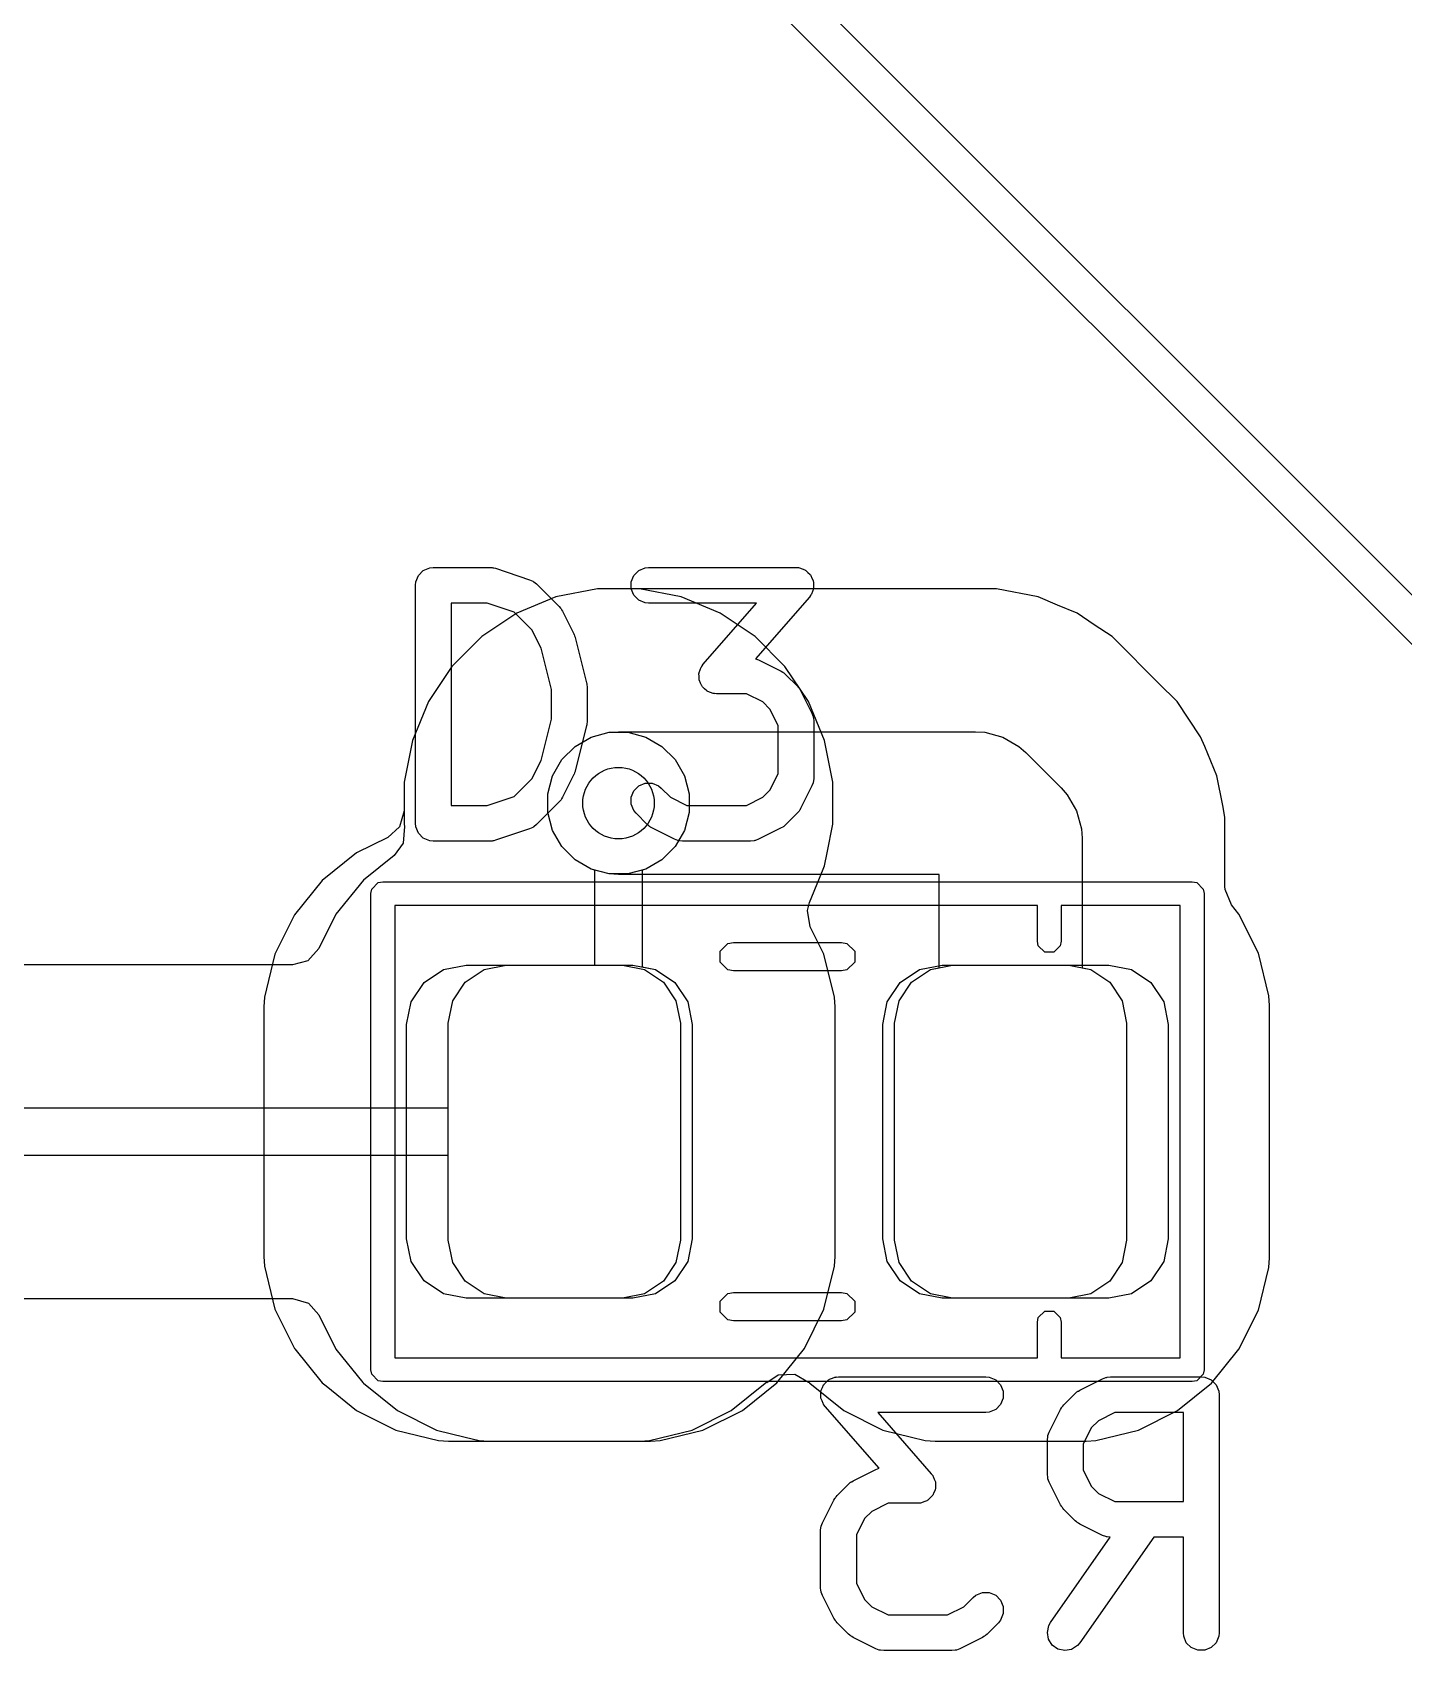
# Model space of a CAD drawing. Header units: inches. Extents: x 1.3 to 5.24, y -7.03 to -1.12.
# Drawn here: x 3.6038 to 3.8307, y -2.0693 to -1.8017 of the extents above; entities that cross this region are included whole.
import ezdxf

# ---------------------------------------------------------------- set-up
doc = ezdxf.new("R2010")
doc.units = ezdxf.units.IN
doc.header["$MEASUREMENT"] = 0
for name, color, linetype, true_color in [('B.Cu', 153, 'CONTINUOUS', 0x4d7fc4), ('B.Mask', 4, 'CONTINUOUS', 0x02ffee), ('B.Paste', 132, 'CONTINUOUS', 0x00c2c2), ('B.Silkscreen', 31, 'CONTINUOUS', 0xe8b2a7), ('F.Cu', 13, 'CONTINUOUS', 0xc83434), ('F.Mask', 201, 'CONTINUOUS', 0xd864ff), ('F.Paste', 253, 'CONTINUOUS', 0xb4a09a), ('F.Silkscreen', 41, 'CONTINUOUS', 0xf2eda1), ('In1.Cu', 91, 'CONTINUOUS', 0x7fc87f), ('In2.Cu', 33, 'CONTINUOUS', 0xce7d2c)]:
    doc.layers.add(name, color=color, linetype=linetype, true_color=true_color)

msp = doc.modelspace()

# ---------------------------------------------------------------- linework, layer by layer
at = {"layer": 'B.Cu', "linetype": 'CONTINUOUS'}
for p, q in [((3.62205, -1.69291), (3.83259, -1.90346)), ((3.6973, -1.89368), (3.69045, -1.89504)), ((3.70428, -1.89368), (3.6973, -1.89368)), ((3.6973, -1.89368), (3.6973, -1.89368)), ((3.71113, -1.89504), (3.70428, -1.89368)), ((3.70428, -1.89368), (3.70428, -1.89368)), ((3.69045, -1.89504), (3.68399, -1.89772)), ((3.69045, -1.89504), (3.69045, -1.89504)), ((3.71758, -1.89772), (3.71113, -1.89504)), ((3.71113, -1.89504), (3.71113, -1.89504)), ((3.68399, -1.89772), (3.67819, -1.9016)), ((3.68399, -1.89772), (3.68399, -1.89772)), ((3.72339, -1.9016), (3.71758, -1.89772)), ((3.71758, -1.89772), (3.71758, -1.89772)), ((3.67819, -1.9016), (3.67325, -1.90653)), ((3.67819, -1.9016), (3.67819, -1.9016)), ((3.72833, -1.90653), (3.72339, -1.9016)), ((3.72339, -1.9016), (3.72339, -1.9016)), ((3.67325, -1.90653), (3.66937, -1.91234)), ((3.67325, -1.90653), (3.67325, -1.90653)), ((3.73221, -1.91234), (3.72833, -1.90653)), ((3.72833, -1.90653), (3.72833, -1.90653)), ((3.66937, -1.91234), (3.6667, -1.91879)), ((3.66937, -1.91234), (3.66937, -1.91234)), ((3.73488, -1.91879), (3.73221, -1.91234)), ((3.73221, -1.91234), (3.73221, -1.91234)), ((3.6667, -1.91879), (3.66533, -1.92564)), ((3.6667, -1.91879), (3.6667, -1.91879)), ((3.6936, -1.91976), (3.69627, -1.91822)), ((3.69627, -1.91822), (3.69925, -1.91742)), ((3.69925, -1.91742), (3.70233, -1.91742)), ((3.70233, -1.91742), (3.70531, -1.91822)), ((3.70531, -1.91822), (3.70798, -1.91976)), ((3.73624, -1.92564), (3.73488, -1.91879)), ((3.73488, -1.91879), (3.73488, -1.91879)), ((3.69142, -1.92194), (3.6936, -1.91976)), ((3.70798, -1.91976), (3.71016, -1.92194)), ((3.68988, -1.92461), (3.69142, -1.92194)), ((3.71016, -1.92194), (3.7117, -1.92461)), ((3.66533, -1.92564), (3.66533, -1.93043)), ((3.68908, -1.92759), (3.68988, -1.92461)), ((3.7117, -1.92461), (3.7125, -1.92759)), ((3.73624, -1.93263), (3.73624, -1.92564)), ((3.73624, -1.92564), (3.73624, -1.92564)), ((3.68908, -1.93068), (3.68908, -1.92759)), ((3.7125, -1.92759), (3.7125, -1.93068)), ((3.66533, -1.93043), (3.66456, -1.93307)), ((3.68988, -1.93365), (3.68908, -1.93068)), ((3.7125, -1.93068), (3.7117, -1.93365)), ((3.66262, -1.9348), (3.65745, -1.93737)), ((3.66456, -1.93307), (3.66262, -1.9348)), ((3.69142, -1.93632), (3.68988, -1.93365)), ((3.7117, -1.93365), (3.71016, -1.93632)), ((3.7353, -1.93737), (3.73624, -1.93263)), ((3.73624, -1.93263), (3.73624, -1.93263)), ((3.65745, -1.93737), (3.65177, -1.94193)), ((3.6936, -1.9385), (3.69142, -1.93632)), ((3.71016, -1.93632), (3.70798, -1.9385)), ((3.73488, -1.93948), (3.7353, -1.93737)), ((3.69627, -1.94005), (3.6936, -1.9385)), ((3.69685, -1.9402), (3.69627, -1.94005)), ((3.69685, -1.95591), (3.69685, -1.9402)), ((3.70531, -1.94005), (3.70472, -1.9402)), ((3.70472, -1.9402), (3.70472, -1.95622)), ((3.70798, -1.9385), (3.70531, -1.94005)), ((3.73402, -1.94155), (3.73488, -1.93948)), ((3.65177, -1.94193), (3.64721, -1.94761)), ((3.73237, -1.94554), (3.73402, -1.94155)), ((3.73203, -1.94686), (3.73237, -1.94554)), ((3.64721, -1.94761), (3.64397, -1.95413)), ((3.7325, -1.94957), (3.73203, -1.94686)), ((3.73477, -1.95413), (3.7325, -1.94957)), ((3.64397, -1.95413), (3.64222, -1.9612)), ((3.64397, -1.95413), (3.64397, -1.95413)), ((3.67182, -1.95665), (3.67559, -1.95591)), ((3.67559, -1.95591), (3.69685, -1.95591)), ((3.70472, -1.95622), (3.70692, -1.95665)), ((3.73652, -1.9612), (3.73477, -1.95413)), ((3.6665, -1.96198), (3.66863, -1.95879)), ((3.66863, -1.95879), (3.67182, -1.95665)), ((3.70692, -1.95665), (3.71011, -1.95879)), ((3.71011, -1.95879), (3.71224, -1.96198)), ((3.64222, -1.9612), (3.64211, -1.96284)), ((3.73663, -1.96284), (3.73652, -1.9612)), ((3.64211, -1.96284), (3.64211, -2.00409)), ((3.66575, -1.96575), (3.6665, -1.96198)), ((3.71224, -1.96198), (3.71299, -1.96575)), ((3.73663, -2.00409), (3.73663, -1.96284)), ((3.66575, -2.00118), (3.66575, -1.96575)), ((3.71299, -1.96575), (3.71299, -2.00118)), ((3.6665, -2.00495), (3.66575, -2.00118)), ((3.71299, -2.00118), (3.71224, -2.00495)), ((3.64211, -2.00409), (3.64222, -2.00573)), ((3.73652, -2.00573), (3.73663, -2.00409)), ((3.64222, -2.00573), (3.64397, -2.0128)), ((3.66863, -2.00814), (3.6665, -2.00495)), ((3.71224, -2.00495), (3.71011, -2.00814)), ((3.73477, -2.0128), (3.73652, -2.00573)), ((3.67182, -2.01027), (3.66863, -2.00814)), ((3.71011, -2.00814), (3.70692, -2.01027)), ((3.67559, -2.01102), (3.67182, -2.01027)), ((3.70315, -2.01102), (3.67559, -2.01102)), ((3.70692, -2.01027), (3.70315, -2.01102)), ((3.64397, -2.0128), (3.64397, -2.0128)), ((3.64397, -2.0128), (3.64721, -2.01932)), ((3.73153, -2.01932), (3.73477, -2.0128)), ((3.64721, -2.01932), (3.64721, -2.01932)), ((3.64721, -2.01932), (3.64721, -2.01932)), ((3.64721, -2.01932), (3.64726, -2.01938)), ((3.64726, -2.01938), (3.65177, -2.025)), ((3.72697, -2.025), (3.73153, -2.01932)), ((3.65177, -2.025), (3.65243, -2.02552)), ((3.65243, -2.02552), (3.65745, -2.02956)), ((3.72129, -2.02956), (3.72697, -2.025)), ((3.65745, -2.02956), (3.66398, -2.0328)), ((3.71476, -2.0328), (3.72129, -2.02956)), ((3.66398, -2.0328), (3.67104, -2.03455)), ((3.7077, -2.03455), (3.71476, -2.0328)), ((3.67104, -2.03455), (3.67104, -2.03455)), ((3.67104, -2.03455), (3.67104, -2.03455)), ((3.67104, -2.03455), (3.67268, -2.03467)), ((3.67268, -2.03467), (3.67268, -2.03467)), ((3.67268, -2.03467), (3.70606, -2.03467)), ((3.70606, -2.03467), (3.7077, -2.03455)), ((3.70606, -2.03467), (3.70606, -2.03467))]:
    msp.add_line(p, q, dxfattribs=at)
at = {"layer": 'B.Cu'}
msp.add_circle((3.70079, -1.92913), 0.00591, dxfattribs=at)
at = {"layer": 'B.Mask', "linetype": 'CONTINUOUS'}
for p, q in [((3.67182, -1.95665), (3.67559, -1.95591)), ((3.67559, -1.95591), (3.70315, -1.95591)), ((3.70315, -1.95591), (3.70692, -1.95665)), ((3.75056, -1.95665), (3.75433, -1.95591)), ((3.75433, -1.95591), (3.78189, -1.95591)), ((3.78189, -1.95591), (3.78566, -1.95665)), ((3.6665, -1.96198), (3.66863, -1.95879)), ((3.66863, -1.95879), (3.67182, -1.95665)), ((3.70692, -1.95665), (3.71011, -1.95879)), ((3.71011, -1.95879), (3.71224, -1.96198)), ((3.74524, -1.96198), (3.74737, -1.95879)), ((3.74737, -1.95879), (3.75056, -1.95665)), ((3.78566, -1.95665), (3.78885, -1.95879)), ((3.78885, -1.95879), (3.79098, -1.96198)), ((3.66575, -1.96575), (3.6665, -1.96198)), ((3.71224, -1.96198), (3.71299, -1.96575)), ((3.74449, -1.96575), (3.74524, -1.96198)), ((3.79098, -1.96198), (3.79173, -1.96575)), ((3.66575, -2.00118), (3.66575, -1.96575)), ((3.71299, -1.96575), (3.71299, -2.00118)), ((3.74449, -2.00118), (3.74449, -1.96575)), ((3.79173, -1.96575), (3.79173, -2.00118)), ((3.6665, -2.00495), (3.66575, -2.00118)), ((3.71299, -2.00118), (3.71224, -2.00495)), ((3.74524, -2.00495), (3.74449, -2.00118)), ((3.79173, -2.00118), (3.79098, -2.00495)), ((3.66863, -2.00814), (3.6665, -2.00495)), ((3.71224, -2.00495), (3.71011, -2.00814)), ((3.74737, -2.00814), (3.74524, -2.00495)), ((3.79098, -2.00495), (3.78885, -2.00814)), ((3.67182, -2.01027), (3.66863, -2.00814)), ((3.71011, -2.00814), (3.70692, -2.01027)), ((3.75056, -2.01027), (3.74737, -2.00814)), ((3.78885, -2.00814), (3.78566, -2.01027)), ((3.67559, -2.01102), (3.67182, -2.01027)), ((3.70315, -2.01102), (3.67559, -2.01102)), ((3.70692, -2.01027), (3.70315, -2.01102)), ((3.75433, -2.01102), (3.75056, -2.01027)), ((3.78189, -2.01102), (3.75433, -2.01102)), ((3.78566, -2.01027), (3.78189, -2.01102))]:
    msp.add_line(p, q, dxfattribs=at)
at = {"layer": 'B.Paste', "linetype": 'CONTINUOUS'}
for p, q in [((3.67182, -1.95665), (3.67559, -1.95591)), ((3.67559, -1.95591), (3.70315, -1.95591)), ((3.70315, -1.95591), (3.70692, -1.95665)), ((3.75056, -1.95665), (3.75433, -1.95591)), ((3.75433, -1.95591), (3.78189, -1.95591)), ((3.78189, -1.95591), (3.78566, -1.95665)), ((3.6665, -1.96198), (3.66863, -1.95879)), ((3.66863, -1.95879), (3.67182, -1.95665)), ((3.70692, -1.95665), (3.71011, -1.95879)), ((3.71011, -1.95879), (3.71224, -1.96198)), ((3.74524, -1.96198), (3.74737, -1.95879)), ((3.74737, -1.95879), (3.75056, -1.95665)), ((3.78566, -1.95665), (3.78885, -1.95879)), ((3.78885, -1.95879), (3.79098, -1.96198)), ((3.66575, -1.96575), (3.6665, -1.96198)), ((3.71224, -1.96198), (3.71299, -1.96575)), ((3.74449, -1.96575), (3.74524, -1.96198)), ((3.79098, -1.96198), (3.79173, -1.96575)), ((3.66575, -2.00118), (3.66575, -1.96575)), ((3.71299, -1.96575), (3.71299, -2.00118)), ((3.74449, -2.00118), (3.74449, -1.96575)), ((3.79173, -1.96575), (3.79173, -2.00118)), ((3.6665, -2.00495), (3.66575, -2.00118)), ((3.71299, -2.00118), (3.71224, -2.00495)), ((3.74524, -2.00495), (3.74449, -2.00118)), ((3.79173, -2.00118), (3.79098, -2.00495)), ((3.66863, -2.00814), (3.6665, -2.00495)), ((3.71224, -2.00495), (3.71011, -2.00814)), ((3.74737, -2.00814), (3.74524, -2.00495)), ((3.79098, -2.00495), (3.78885, -2.00814)), ((3.67182, -2.01027), (3.66863, -2.00814)), ((3.71011, -2.00814), (3.70692, -2.01027)), ((3.75056, -2.01027), (3.74737, -2.00814)), ((3.78885, -2.00814), (3.78566, -2.01027)), ((3.67559, -2.01102), (3.67182, -2.01027)), ((3.70315, -2.01102), (3.67559, -2.01102)), ((3.70692, -2.01027), (3.70315, -2.01102)), ((3.75433, -2.01102), (3.75056, -2.01027)), ((3.78189, -2.01102), (3.75433, -2.01102)), ((3.78566, -2.01027), (3.78189, -2.01102))]:
    msp.add_line(p, q, dxfattribs=at)
at = {"layer": 'B.Silkscreen', "linetype": 'CONTINUOUS'}
for p, q in [((3.71762, -1.95362), (3.7189, -1.95235)), ((3.7189, -1.95235), (3.7198, -1.95217)), ((3.7198, -1.95217), (3.73768, -1.95217)), ((3.73768, -1.95217), (3.73858, -1.95235)), ((3.73858, -1.95235), (3.73986, -1.95362)), ((3.71762, -1.95543), (3.71762, -1.95362)), ((3.7189, -1.95671), (3.71762, -1.95543)), ((3.73986, -1.95543), (3.73858, -1.95671)), ((3.73986, -1.95362), (3.73986, -1.95543)), ((3.7198, -1.95689), (3.7189, -1.95671)), ((3.73768, -1.95689), (3.7198, -1.95689)), ((3.73858, -1.95671), (3.73768, -1.95689)), ((3.71762, -2.0115), (3.7189, -2.01022)), ((3.71762, -2.01331), (3.71762, -2.0115)), ((3.7189, -2.01022), (3.7198, -2.01004)), ((3.7198, -2.01004), (3.73768, -2.01004)), ((3.73768, -2.01004), (3.73858, -2.01022)), ((3.73858, -2.01022), (3.73986, -2.0115)), ((3.73986, -2.0115), (3.73986, -2.01331)), ((3.7189, -2.01458), (3.71762, -2.01331)), ((3.7198, -2.01476), (3.7189, -2.01458)), ((3.73768, -2.01476), (3.7198, -2.01476)), ((3.73858, -2.01458), (3.73768, -2.01476)), ((3.73986, -2.01331), (3.73858, -2.01458)), ((3.73433, -2.02619), (3.73454, -2.02576)), ((3.73454, -2.02576), (3.73472, -2.02532)), ((3.73472, -2.02532), (3.73479, -2.02525)), ((3.73479, -2.02525), (3.73484, -2.02516)), ((3.73484, -2.02516), (3.7352, -2.02485)), ((3.7352, -2.02485), (3.73554, -2.02451)), ((3.73554, -2.02451), (3.73563, -2.02447)), ((3.73563, -2.02447), (3.7357, -2.0244)), ((3.7357, -2.0244), (3.73616, -2.02425)), ((3.73616, -2.02425), (3.7366, -2.02407)), ((3.7366, -2.02407), (3.73674, -2.02405)), ((3.73674, -2.02405), (3.73679, -2.02403)), ((3.73679, -2.02403), (3.73687, -2.02404)), ((3.73687, -2.02404), (3.73718, -2.02401)), ((3.73718, -2.02401), (3.76155, -2.02401)), ((3.76155, -2.02401), (3.76212, -2.02407)), ((3.76212, -2.02407), (3.76319, -2.02451)), ((3.76319, -2.02451), (3.764, -2.02532)), ((3.764, -2.02532), (3.76444, -2.02639)), ((3.7771, -2.0262), (3.78085, -2.02432)), ((3.78085, -2.02432), (3.78139, -2.02411)), ((3.78139, -2.02411), (3.7815, -2.02411)), ((3.7815, -2.02411), (3.78159, -2.02407)), ((3.78159, -2.02407), (3.78217, -2.02401)), ((3.78217, -2.02401), (3.79717, -2.02401)), ((3.79717, -2.02401), (3.79775, -2.02407)), ((3.79775, -2.02407), (3.79881, -2.02451)), ((3.79881, -2.02451), (3.79962, -2.02532)), ((3.79962, -2.02532), (3.80007, -2.02639)), ((3.73425, -2.02734), (3.73428, -2.02686)), ((3.73428, -2.02744), (3.73425, -2.02734)), ((3.73428, -2.02639), (3.73432, -2.02629)), ((3.73428, -2.02686), (3.73428, -2.02639)), ((3.73428, -2.02754), (3.73428, -2.02744)), ((3.73446, -2.02798), (3.73428, -2.02754)), ((3.73432, -2.02629), (3.73433, -2.02619)), ((3.73462, -2.02843), (3.73446, -2.02798)), ((3.7347, -2.02855), (3.73462, -2.02843)), ((3.76444, -2.02754), (3.764, -2.0286)), ((3.76444, -2.02639), (3.76444, -2.02754)), ((3.77446, -2.02862), (3.77633, -2.02675)), ((3.77633, -2.02675), (3.77656, -2.02656)), ((3.77656, -2.02656), (3.77661, -2.0265)), ((3.77661, -2.0265), (3.7767, -2.02645)), ((3.7767, -2.02645), (3.77678, -2.02638)), ((3.77678, -2.02638), (3.77685, -2.02635)), ((3.77685, -2.02635), (3.7771, -2.0262)), ((3.80007, -2.02639), (3.80012, -2.02696)), ((3.80012, -2.02696), (3.80012, -2.06633)), ((3.73472, -2.0286), (3.7347, -2.02855)), ((3.73478, -2.02866), (3.73472, -2.0286)), ((3.73495, -2.02891), (3.73478, -2.02866)), ((3.74389, -2.03911), (3.73495, -2.02891)), ((3.76155, -2.02991), (3.74368, -2.02991)), ((3.74368, -2.02991), (3.75252, -2.04002)), ((3.76212, -2.02986), (3.76155, -2.02991)), ((3.76319, -2.02942), (3.76212, -2.02986)), ((3.764, -2.0286), (3.76319, -2.02942)), ((3.77203, -2.03314), (3.77391, -2.02939)), ((3.77391, -2.02939), (3.77406, -2.02914)), ((3.77406, -2.02914), (3.77409, -2.02907)), ((3.77409, -2.02907), (3.77416, -2.02899)), ((3.77416, -2.02899), (3.77421, -2.0289)), ((3.77421, -2.0289), (3.77427, -2.02885)), ((3.77427, -2.02885), (3.77446, -2.02862)), ((3.78287, -2.02991), (3.78017, -2.03126)), ((3.79422, -2.02991), (3.78287, -2.02991)), ((3.79422, -2.04463), (3.79422, -2.02991)), ((3.77178, -2.03388), (3.77182, -2.03379)), ((3.77182, -2.03368), (3.77203, -2.03314)), ((3.77182, -2.03379), (3.77182, -2.03368)), ((3.77897, -2.03246), (3.77762, -2.03516)), ((3.78017, -2.03126), (3.77897, -2.03246)), ((3.77172, -2.03446), (3.77178, -2.03388)), ((3.77172, -2.04008), (3.77172, -2.03446)), ((3.77762, -2.03516), (3.77762, -2.03939)), ((3.74336, -2.03932), (3.74389, -2.03911)), ((3.73696, -2.04362), (3.73884, -2.04175)), ((3.73884, -2.04175), (3.73906, -2.04156)), ((3.73906, -2.04156), (3.73912, -2.0415)), ((3.73912, -2.0415), (3.7392, -2.04145)), ((3.7392, -2.04145), (3.73929, -2.04138)), ((3.73929, -2.04138), (3.73936, -2.04135)), ((3.73936, -2.04135), (3.73961, -2.04119)), ((3.73961, -2.04119), (3.74336, -2.03932)), ((3.75252, -2.04002), (3.7527, -2.04026)), ((3.7527, -2.04026), (3.75276, -2.04032)), ((3.75276, -2.04032), (3.75278, -2.04037)), ((3.75278, -2.04037), (3.75286, -2.04049)), ((3.75286, -2.04049), (3.75301, -2.04094)), ((3.75301, -2.04094), (3.7532, -2.04138)), ((3.7532, -2.04138), (3.7532, -2.04148)), ((3.7532, -2.04148), (3.75323, -2.04158)), ((3.75323, -2.04158), (3.7532, -2.04206)), ((3.77178, -2.04066), (3.77172, -2.04008)), ((3.77182, -2.04076), (3.77178, -2.04066)), ((3.77182, -2.04086), (3.77182, -2.04076)), ((3.77203, -2.04141), (3.77182, -2.04086)), ((3.77391, -2.04515), (3.77203, -2.04141)), ((3.77762, -2.03939), (3.77897, -2.04209)), ((3.73454, -2.04814), (3.73641, -2.04439)), ((3.73641, -2.04439), (3.73657, -2.04414)), ((3.73657, -2.04414), (3.7366, -2.04407)), ((3.7366, -2.04407), (3.73666, -2.04399)), ((3.73666, -2.04399), (3.73672, -2.0439)), ((3.73672, -2.0439), (3.73678, -2.04385)), ((3.73678, -2.04385), (3.73696, -2.04362)), ((3.75177, -2.04452), (3.75132, -2.04467)), ((3.75185, -2.04445), (3.75177, -2.04452)), ((3.75194, -2.04441), (3.75185, -2.04445)), ((3.75228, -2.04408), (3.75194, -2.04441)), ((3.75264, -2.04376), (3.75228, -2.04408)), ((3.75268, -2.04367), (3.75264, -2.04376)), ((3.75276, -2.0436), (3.75268, -2.04367)), ((3.75294, -2.04316), (3.75276, -2.0436)), ((3.75315, -2.04273), (3.75294, -2.04316)), ((3.75316, -2.04263), (3.75315, -2.04273)), ((3.7532, -2.04254), (3.75316, -2.04263)), ((3.7532, -2.04206), (3.7532, -2.04254)), ((3.77897, -2.04209), (3.78017, -2.04328)), ((3.78017, -2.04328), (3.78287, -2.04463)), ((3.74268, -2.04626), (3.74148, -2.04746)), ((3.74537, -2.04491), (3.74268, -2.04626)), ((3.7503, -2.04491), (3.74537, -2.04491)), ((3.7506, -2.04488), (3.7503, -2.04491)), ((3.75068, -2.04489), (3.7506, -2.04488)), ((3.75074, -2.04487), (3.75068, -2.04489)), ((3.75088, -2.04486), (3.75074, -2.04487)), ((3.75132, -2.04467), (3.75088, -2.04486)), ((3.77406, -2.0454), (3.77391, -2.04515)), ((3.77409, -2.04547), (3.77406, -2.0454)), ((3.77416, -2.04556), (3.77409, -2.04547)), ((3.77421, -2.04564), (3.77416, -2.04556)), ((3.77427, -2.0457), (3.77421, -2.04564)), ((3.77446, -2.04592), (3.77427, -2.0457)), ((3.77633, -2.0478), (3.77446, -2.04592)), ((3.78287, -2.04463), (3.79422, -2.04463)), ((3.73422, -2.04946), (3.73428, -2.04888)), ((3.73422, -2.05883), (3.73422, -2.04946)), ((3.73428, -2.04888), (3.73432, -2.04878)), ((3.73432, -2.04878), (3.73433, -2.04868)), ((3.73433, -2.04868), (3.73454, -2.04814)), ((3.74148, -2.04746), (3.74013, -2.05016)), ((3.77656, -2.04798), (3.77633, -2.0478)), ((3.77661, -2.04804), (3.77656, -2.04798)), ((3.7767, -2.0481), (3.77661, -2.04804)), ((3.77678, -2.04816), (3.7767, -2.0481)), ((3.77685, -2.04819), (3.77678, -2.04816)), ((3.7771, -2.04835), (3.77685, -2.04819)), ((3.78085, -2.05022), (3.7771, -2.04835)), ((3.74013, -2.05016), (3.74013, -2.05814)), ((3.77225, -2.06464), (3.78213, -2.05053)), ((3.78933, -2.05054), (3.77709, -2.06802)), ((3.78139, -2.05043), (3.78085, -2.05022)), ((3.7815, -2.05044), (3.78139, -2.05043)), ((3.78159, -2.05048), (3.7815, -2.05044)), ((3.78213, -2.05053), (3.78159, -2.05048)), ((3.79422, -2.05054), (3.78933, -2.05054)), ((3.79422, -2.06633), (3.79422, -2.05054)), ((3.73428, -2.05941), (3.73422, -2.05883)), ((3.73432, -2.05951), (3.73428, -2.05941)), ((3.73433, -2.05961), (3.73432, -2.05951)), ((3.73454, -2.06015), (3.73433, -2.05961)), ((3.73641, -2.0639), (3.73454, -2.06015)), ((3.74013, -2.05814), (3.74148, -2.06083)), ((3.75792, -2.06203), (3.75946, -2.06049)), ((3.75946, -2.06049), (3.75991, -2.06013)), ((3.75991, -2.06013), (3.76097, -2.05969)), ((3.76097, -2.05969), (3.76212, -2.05969)), ((3.76212, -2.05969), (3.76319, -2.06013)), ((3.76319, -2.06013), (3.764, -2.06094)), ((3.74148, -2.06083), (3.74268, -2.06203)), ((3.74268, -2.06203), (3.74537, -2.06338)), ((3.75523, -2.06338), (3.75792, -2.06203)), ((3.764, -2.06094), (3.76444, -2.06201)), ((3.76444, -2.06316), (3.764, -2.06422)), ((3.76444, -2.06201), (3.76444, -2.06316)), ((3.73657, -2.06415), (3.73641, -2.0639)), ((3.7366, -2.06422), (3.73657, -2.06415)), ((3.73666, -2.0643), (3.7366, -2.06422)), ((3.73672, -2.06439), (3.73666, -2.0643)), ((3.73678, -2.06444), (3.73672, -2.06439)), ((3.73696, -2.06467), (3.73678, -2.06444)), ((3.73884, -2.06654), (3.73696, -2.06467)), ((3.74537, -2.06338), (3.75523, -2.06338)), ((3.76364, -2.06467), (3.76176, -2.06654)), ((3.764, -2.06422), (3.76364, -2.06467)), ((3.77172, -2.06627), (3.77197, -2.06514)), ((3.77197, -2.06514), (3.77225, -2.06464)), ((3.73906, -2.06673), (3.73884, -2.06654)), ((3.73912, -2.06679), (3.73906, -2.06673)), ((3.7392, -2.06685), (3.73912, -2.06679)), ((3.73929, -2.06691), (3.7392, -2.06685)), ((3.73936, -2.06694), (3.73929, -2.06691)), ((3.73961, -2.0671), (3.73936, -2.06694)), ((3.74336, -2.06897), (3.73961, -2.0671)), ((3.76099, -2.0671), (3.75724, -2.06897)), ((3.76124, -2.06694), (3.76099, -2.0671)), ((3.76131, -2.06691), (3.76124, -2.06694)), ((3.7614, -2.06685), (3.76131, -2.06691)), ((3.76148, -2.06679), (3.7614, -2.06685)), ((3.76154, -2.06673), (3.76148, -2.06679)), ((3.76176, -2.06654), (3.76154, -2.06673)), ((3.77192, -2.0674), (3.77172, -2.06627)), ((3.77254, -2.06837), (3.77192, -2.0674)), ((3.77348, -2.06903), (3.77254, -2.06837)), ((3.77671, -2.06846), (3.77574, -2.06908)), ((3.77709, -2.06802), (3.77671, -2.06846)), ((3.79427, -2.06691), (3.79422, -2.06633)), ((3.79471, -2.06797), (3.79427, -2.06691)), ((3.79553, -2.06879), (3.79471, -2.06797)), ((3.79962, -2.06797), (3.79881, -2.06879)), ((3.80007, -2.06691), (3.79962, -2.06797)), ((3.80012, -2.06633), (3.80007, -2.06691)), ((3.7439, -2.06918), (3.74336, -2.06897)), ((3.744, -2.06919), (3.7439, -2.06918)), ((3.7441, -2.06923), (3.744, -2.06919)), ((3.74468, -2.06928), (3.7441, -2.06923)), ((3.75592, -2.06928), (3.74468, -2.06928)), ((3.7565, -2.06923), (3.75592, -2.06928)), ((3.7566, -2.06919), (3.7565, -2.06923)), ((3.7567, -2.06918), (3.7566, -2.06919)), ((3.75724, -2.06897), (3.7567, -2.06918)), ((3.77461, -2.06928), (3.77348, -2.06903)), ((3.77574, -2.06908), (3.77461, -2.06928)), ((3.79659, -2.06923), (3.79553, -2.06879)), ((3.79775, -2.06923), (3.79659, -2.06923)), ((3.79881, -2.06879), (3.79775, -2.06923))]:
    msp.add_line(p, q, dxfattribs=at)
at = {"layer": 'F.Cu', "linetype": 'CONTINUOUS'}
for p, q in [((3.62205, -1.68476), (3.8525, -1.91521)), ((3.6973, -1.89368), (3.69045, -1.89504)), ((3.70428, -1.89368), (3.6973, -1.89368)), ((3.6973, -1.89368), (3.6973, -1.89368)), ((3.76333, -1.89368), (3.70428, -1.89368)), ((3.77018, -1.89504), (3.76333, -1.89368)), ((3.76333, -1.89368), (3.76333, -1.89368)), ((3.76333, -1.89368), (3.76333, -1.89368)), ((3.69045, -1.89504), (3.68399, -1.89772)), ((3.69045, -1.89504), (3.69045, -1.89504)), ((3.77341, -1.89638), (3.77018, -1.89504)), ((3.77018, -1.89504), (3.77018, -1.89504)), ((3.77664, -1.89772), (3.77341, -1.89638)), ((3.77341, -1.89638), (3.77341, -1.89638)), ((3.68399, -1.89772), (3.67819, -1.9016)), ((3.68399, -1.89772), (3.68399, -1.89772)), ((3.77949, -1.89963), (3.77664, -1.89772)), ((3.77664, -1.89772), (3.77664, -1.89772)), ((3.78244, -1.9016), (3.77949, -1.89963)), ((3.67819, -1.9016), (3.67325, -1.90653)), ((3.67819, -1.9016), (3.67819, -1.9016)), ((3.79056, -1.90971), (3.78244, -1.9016)), ((3.67325, -1.90653), (3.66937, -1.91234)), ((3.67325, -1.90653), (3.67325, -1.90653)), ((3.79276, -1.91191), (3.79056, -1.90971)), ((3.79056, -1.90971), (3.79056, -1.90971)), ((3.66937, -1.91234), (3.6667, -1.91879)), ((3.66937, -1.91234), (3.66937, -1.91234)), ((3.79319, -1.91234), (3.79276, -1.91191)), ((3.79707, -1.91815), (3.79319, -1.91234)), ((3.6667, -1.91879), (3.66533, -1.92564)), ((3.6667, -1.91879), (3.6667, -1.91879)), ((3.6936, -1.91976), (3.69627, -1.91822)), ((3.69627, -1.91822), (3.69925, -1.91742)), ((3.69925, -1.91742), (3.70079, -1.91732)), ((3.70079, -1.91732), (3.75984, -1.91732)), ((3.75984, -1.91732), (3.76138, -1.91742)), ((3.76138, -1.91742), (3.76436, -1.91822)), ((3.76436, -1.91822), (3.76703, -1.91976)), ((3.79775, -1.91979), (3.79707, -1.91815)), ((3.79707, -1.91815), (3.79707, -1.91815)), ((3.69142, -1.92194), (3.6936, -1.91976)), ((3.76703, -1.91976), (3.76819, -1.92078)), ((3.76819, -1.92078), (3.774, -1.92659)), ((3.79974, -1.9246), (3.79775, -1.91979)), ((3.79775, -1.91979), (3.79775, -1.91979)), ((3.68988, -1.92461), (3.69142, -1.92194)), ((3.66533, -1.92564), (3.66533, -1.93263)), ((3.68908, -1.92759), (3.68988, -1.92461)), ((3.774, -1.92659), (3.77502, -1.92775)), ((3.80072, -1.92954), (3.79974, -1.9246)), ((3.68908, -1.93068), (3.68908, -1.92759)), ((3.77502, -1.92775), (3.77656, -1.93042)), ((3.68988, -1.93365), (3.68908, -1.93068)), ((3.77656, -1.93042), (3.77736, -1.9334)), ((3.8011, -1.93145), (3.80072, -1.92954)), ((3.8011, -1.9429), (3.8011, -1.93145)), ((3.8011, -1.93145), (3.8011, -1.93145)), ((3.66541, -1.93301), (3.66517, -1.93575)), ((3.66533, -1.93263), (3.66541, -1.93301)), ((3.69142, -1.93632), (3.68988, -1.93365)), ((3.77736, -1.9334), (3.77736, -1.9334)), ((3.77736, -1.9334), (3.77746, -1.93494)), ((3.66517, -1.93575), (3.66368, -1.93777)), ((3.6936, -1.9385), (3.69142, -1.93632)), ((3.77746, -1.93494), (3.77746, -1.95635)), ((3.66368, -1.93777), (3.65859, -1.94186)), ((3.69627, -1.94005), (3.6936, -1.9385)), ((3.69925, -1.94084), (3.69627, -1.94005)), ((3.65859, -1.94186), (3.65406, -1.9475)), ((3.65859, -1.94186), (3.65859, -1.94186)), ((3.70079, -1.94094), (3.69925, -1.94084)), ((3.75384, -1.94094), (3.70079, -1.94094)), ((3.75384, -1.95635), (3.75384, -1.94094)), ((3.80113, -1.94341), (3.8011, -1.9429)), ((3.80218, -1.94596), (3.80113, -1.94341)), ((3.65406, -1.9475), (3.65125, -1.95317)), ((3.80342, -1.9475), (3.80218, -1.94596)), ((3.80663, -1.95397), (3.80342, -1.9475)), ((3.80342, -1.9475), (3.80342, -1.9475)), ((3.65125, -1.95317), (3.64938, -1.95519)), ((3.64687, -1.95589), (3.59391, -1.95589)), ((3.64938, -1.95519), (3.64687, -1.95589)), ((3.67856, -1.95664), (3.68223, -1.95591)), ((3.68223, -1.95591), (3.70143, -1.95591)), ((3.70143, -1.95591), (3.7051, -1.95664)), ((3.80837, -1.96099), (3.80663, -1.95397)), ((3.67337, -1.96183), (3.67545, -1.95872)), ((3.67545, -1.95872), (3.67856, -1.95664)), ((3.7051, -1.95664), (3.70821, -1.95872)), ((3.70821, -1.95872), (3.71029, -1.96183)), ((3.74719, -1.96183), (3.74927, -1.95872)), ((3.74927, -1.95872), (3.75238, -1.95664)), ((3.75238, -1.95664), (3.75384, -1.95635)), ((3.77746, -1.95635), (3.77892, -1.95664)), ((3.77892, -1.95664), (3.78203, -1.95872)), ((3.78203, -1.95872), (3.78411, -1.96183)), ((3.80848, -1.96261), (3.80837, -1.96099)), ((3.67264, -1.9655), (3.67337, -1.96183)), ((3.71029, -1.96183), (3.71102, -1.9655)), ((3.74646, -1.9655), (3.74719, -1.96183)), ((3.78411, -1.96183), (3.78484, -1.9655)), ((3.80848, -2.00432), (3.80848, -1.96261)), ((3.67264, -1.97953), (3.67264, -1.9655)), ((3.71102, -1.9655), (3.71102, -2.00143)), ((3.74646, -2.00143), (3.74646, -1.9655)), ((3.78484, -1.9655), (3.78484, -2.00143)), ((3.57448, -1.97953), (3.67264, -1.97953)), ((3.67264, -1.9874), (3.57448, -1.9874)), ((3.67264, -2.00143), (3.67264, -1.9874)), ((3.67337, -2.0051), (3.67264, -2.00143)), ((3.71102, -2.00143), (3.71029, -2.0051)), ((3.74719, -2.0051), (3.74646, -2.00143)), ((3.78484, -2.00143), (3.78411, -2.0051)), ((3.80837, -2.00594), (3.80848, -2.00432)), ((3.67545, -2.00821), (3.67337, -2.0051)), ((3.71029, -2.0051), (3.70821, -2.00821)), ((3.74927, -2.00821), (3.74719, -2.0051)), ((3.78411, -2.0051), (3.78203, -2.00821)), ((3.80663, -2.01296), (3.80837, -2.00594)), ((3.67856, -2.01029), (3.67545, -2.00821)), ((3.70821, -2.00821), (3.7051, -2.01029)), ((3.75238, -2.01029), (3.74927, -2.00821)), ((3.78203, -2.00821), (3.77892, -2.01029)), ((3.59391, -2.01104), (3.64687, -2.01104)), ((3.64687, -2.01104), (3.64951, -2.01182)), ((3.64951, -2.01182), (3.65125, -2.01376)), ((3.68223, -2.01102), (3.67856, -2.01029)), ((3.70143, -2.01102), (3.68223, -2.01102)), ((3.7051, -2.01029), (3.70143, -2.01102)), ((3.75605, -2.01102), (3.75238, -2.01029)), ((3.77525, -2.01102), (3.75605, -2.01102)), ((3.77892, -2.01029), (3.77525, -2.01102)), ((3.65125, -2.01376), (3.65406, -2.01943)), ((3.80342, -2.01943), (3.80663, -2.01296)), ((3.65406, -2.01943), (3.6585, -2.02496)), ((3.79889, -2.02507), (3.80342, -2.01943)), ((3.6585, -2.02496), (3.65859, -2.02507)), ((3.65859, -2.02507), (3.66423, -2.0296)), ((3.71943, -2.0296), (3.72507, -2.02507)), ((3.72507, -2.02507), (3.72526, -2.02488)), ((3.72507, -2.02507), (3.72507, -2.02507)), ((3.72526, -2.02488), (3.72533, -2.02496)), ((3.72533, -2.02496), (3.72719, -2.02366)), ((3.72719, -2.02366), (3.72994, -2.02356)), ((3.72994, -2.02356), (3.73221, -2.0249)), ((3.73221, -2.0249), (3.73222, -2.02488)), ((3.73222, -2.02488), (3.7323, -2.02496)), ((3.7323, -2.02496), (3.73231, -2.02496)), ((3.73231, -2.02496), (3.73233, -2.02499)), ((3.73233, -2.02499), (3.73241, -2.02507)), ((3.73241, -2.02507), (3.73241, -2.02507)), ((3.73241, -2.02507), (3.73805, -2.0296)), ((3.79325, -2.0296), (3.79889, -2.02507)), ((3.66423, -2.0296), (3.6707, -2.03281)), ((3.71296, -2.03281), (3.71943, -2.0296)), ((3.73805, -2.0296), (3.74452, -2.03281)), ((3.78678, -2.03281), (3.79325, -2.0296)), ((3.6707, -2.03281), (3.67543, -2.03399)), ((3.70594, -2.03456), (3.71296, -2.03281)), ((3.74452, -2.03281), (3.74925, -2.03399)), ((3.77976, -2.03456), (3.78678, -2.03281)), ((3.67543, -2.03399), (3.67772, -2.03456)), ((3.67772, -2.03456), (3.67772, -2.03456)), ((3.67772, -2.03456), (3.67772, -2.03456)), ((3.67772, -2.03456), (3.67934, -2.03467)), ((3.67934, -2.03467), (3.67934, -2.03467)), ((3.67934, -2.03467), (3.70432, -2.03467)), ((3.70432, -2.03467), (3.70594, -2.03456)), ((3.70432, -2.03467), (3.70432, -2.03467)), ((3.74925, -2.03399), (3.75154, -2.03456)), ((3.75154, -2.03456), (3.75154, -2.03456)), ((3.75154, -2.03456), (3.75154, -2.03456)), ((3.75154, -2.03456), (3.75316, -2.03467)), ((3.75316, -2.03467), (3.75316, -2.03467)), ((3.75316, -2.03467), (3.77814, -2.03467)), ((3.77814, -2.03467), (3.77976, -2.03456)), ((3.77814, -2.03467), (3.77814, -2.03467))]:
    msp.add_line(p, q, dxfattribs=at)
at = {"layer": 'F.Cu'}
msp.add_circle((3.70079, -1.92913), 0.00591, dxfattribs=at)
at = {"layer": 'F.Mask', "linetype": 'CONTINUOUS'}
for p, q in [((3.67856, -1.95664), (3.68223, -1.95591)), ((3.68223, -1.95591), (3.70143, -1.95591)), ((3.70143, -1.95591), (3.7051, -1.95664)), ((3.75238, -1.95664), (3.75605, -1.95591)), ((3.75605, -1.95591), (3.77525, -1.95591)), ((3.77525, -1.95591), (3.77892, -1.95664)), ((3.67337, -1.96183), (3.67545, -1.95872)), ((3.67545, -1.95872), (3.67856, -1.95664)), ((3.7051, -1.95664), (3.70821, -1.95872)), ((3.70821, -1.95872), (3.71029, -1.96183)), ((3.74719, -1.96183), (3.74927, -1.95872)), ((3.74927, -1.95872), (3.75238, -1.95664)), ((3.77892, -1.95664), (3.78203, -1.95872)), ((3.78203, -1.95872), (3.78411, -1.96183)), ((3.67264, -1.9655), (3.67337, -1.96183)), ((3.71029, -1.96183), (3.71102, -1.9655)), ((3.74646, -1.9655), (3.74719, -1.96183)), ((3.78411, -1.96183), (3.78484, -1.9655)), ((3.67264, -2.00143), (3.67264, -1.9655)), ((3.71102, -1.9655), (3.71102, -2.00143)), ((3.74646, -2.00143), (3.74646, -1.9655)), ((3.78484, -1.9655), (3.78484, -2.00143)), ((3.67337, -2.0051), (3.67264, -2.00143)), ((3.71102, -2.00143), (3.71029, -2.0051)), ((3.74719, -2.0051), (3.74646, -2.00143)), ((3.78484, -2.00143), (3.78411, -2.0051)), ((3.67545, -2.00821), (3.67337, -2.0051)), ((3.71029, -2.0051), (3.70821, -2.00821)), ((3.74927, -2.00821), (3.74719, -2.0051)), ((3.78411, -2.0051), (3.78203, -2.00821)), ((3.67856, -2.01029), (3.67545, -2.00821)), ((3.70821, -2.00821), (3.7051, -2.01029)), ((3.75238, -2.01029), (3.74927, -2.00821)), ((3.78203, -2.00821), (3.77892, -2.01029)), ((3.68223, -2.01102), (3.67856, -2.01029)), ((3.70143, -2.01102), (3.68223, -2.01102)), ((3.7051, -2.01029), (3.70143, -2.01102)), ((3.75605, -2.01102), (3.75238, -2.01029)), ((3.77525, -2.01102), (3.75605, -2.01102)), ((3.77892, -2.01029), (3.77525, -2.01102))]:
    msp.add_line(p, q, dxfattribs=at)
at = {"layer": 'F.Paste', "linetype": 'CONTINUOUS'}
for p, q in [((3.67856, -1.95664), (3.68223, -1.95591)), ((3.68223, -1.95591), (3.70143, -1.95591)), ((3.70143, -1.95591), (3.7051, -1.95664)), ((3.75238, -1.95664), (3.75605, -1.95591)), ((3.75605, -1.95591), (3.77525, -1.95591)), ((3.77525, -1.95591), (3.77892, -1.95664)), ((3.67337, -1.96183), (3.67545, -1.95872)), ((3.67545, -1.95872), (3.67856, -1.95664)), ((3.7051, -1.95664), (3.70821, -1.95872)), ((3.70821, -1.95872), (3.71029, -1.96183)), ((3.74719, -1.96183), (3.74927, -1.95872)), ((3.74927, -1.95872), (3.75238, -1.95664)), ((3.77892, -1.95664), (3.78203, -1.95872)), ((3.78203, -1.95872), (3.78411, -1.96183)), ((3.67264, -1.9655), (3.67337, -1.96183)), ((3.71029, -1.96183), (3.71102, -1.9655)), ((3.74646, -1.9655), (3.74719, -1.96183)), ((3.78411, -1.96183), (3.78484, -1.9655)), ((3.67264, -2.00143), (3.67264, -1.9655)), ((3.71102, -1.9655), (3.71102, -2.00143)), ((3.74646, -2.00143), (3.74646, -1.9655)), ((3.78484, -1.9655), (3.78484, -2.00143)), ((3.67337, -2.0051), (3.67264, -2.00143)), ((3.71102, -2.00143), (3.71029, -2.0051)), ((3.74719, -2.0051), (3.74646, -2.00143)), ((3.78484, -2.00143), (3.78411, -2.0051)), ((3.67545, -2.00821), (3.67337, -2.0051)), ((3.71029, -2.0051), (3.70821, -2.00821)), ((3.74927, -2.00821), (3.74719, -2.0051)), ((3.78411, -2.0051), (3.78203, -2.00821)), ((3.67856, -2.01029), (3.67545, -2.00821)), ((3.70821, -2.00821), (3.7051, -2.01029)), ((3.75238, -2.01029), (3.74927, -2.00821)), ((3.78203, -2.00821), (3.77892, -2.01029)), ((3.68223, -2.01102), (3.67856, -2.01029)), ((3.70143, -2.01102), (3.68223, -2.01102)), ((3.7051, -2.01029), (3.70143, -2.01102)), ((3.75605, -2.01102), (3.75238, -2.01029)), ((3.77525, -2.01102), (3.75605, -2.01102)), ((3.77892, -2.01029), (3.77525, -2.01102))]:
    msp.add_line(p, q, dxfattribs=at)
at = {"layer": 'F.Silkscreen', "linetype": 'CONTINUOUS'}
for p, q in [((3.66726, -1.89253), (3.6677, -1.89146)), ((3.6677, -1.89146), (3.66851, -1.89065)), ((3.66851, -1.89065), (3.66958, -1.89021)), ((3.66958, -1.89021), (3.67015, -1.89015)), ((3.67015, -1.89015), (3.67953, -1.89015)), ((3.67953, -1.89015), (3.67982, -1.89018)), ((3.67982, -1.89018), (3.6799, -1.89017)), ((3.6799, -1.89017), (3.68, -1.8902)), ((3.68, -1.8902), (3.6801, -1.89021)), ((3.6801, -1.89021), (3.68018, -1.89024)), ((3.68018, -1.89024), (3.68046, -1.8903)), ((3.68046, -1.8903), (3.68609, -1.89218)), ((3.70288, -1.89253), (3.70332, -1.89146)), ((3.70332, -1.89146), (3.70413, -1.89065)), ((3.70413, -1.89065), (3.7052, -1.89021)), ((3.7052, -1.89021), (3.70577, -1.89015)), ((3.70577, -1.89015), (3.73015, -1.89015)), ((3.73015, -1.89015), (3.73045, -1.89018)), ((3.73045, -1.89018), (3.73053, -1.89018)), ((3.73053, -1.89018), (3.73058, -1.89019)), ((3.73058, -1.89019), (3.73072, -1.89021)), ((3.73072, -1.89021), (3.73117, -1.89039)), ((3.73117, -1.89039), (3.73162, -1.89054)), ((3.73162, -1.89054), (3.73169, -1.89061)), ((3.73169, -1.89061), (3.73179, -1.89065)), ((3.73179, -1.89065), (3.73213, -1.89099)), ((3.73213, -1.89099), (3.73249, -1.8913)), ((3.73249, -1.8913), (3.73253, -1.89139)), ((3.73253, -1.89139), (3.7326, -1.89146)), ((3.7326, -1.89146), (3.73278, -1.89191)), ((3.73278, -1.89191), (3.733, -1.89234)), ((3.6672, -1.8931), (3.66726, -1.89253)), ((3.6672, -1.93247), (3.6672, -1.8931)), ((3.68609, -1.89218), (3.68661, -1.89241)), ((3.68661, -1.89241), (3.68669, -1.89248)), ((3.68669, -1.89248), (3.68679, -1.89252)), ((3.68679, -1.89252), (3.68724, -1.89289)), ((3.68724, -1.89289), (3.69099, -1.89664)), ((3.70288, -1.89368), (3.70288, -1.89253)), ((3.70332, -1.89474), (3.70288, -1.89368)), ((3.73262, -1.89469), (3.7326, -1.89474)), ((3.73271, -1.89458), (3.73262, -1.89469)), ((3.73286, -1.89412), (3.73271, -1.89458)), ((3.73304, -1.89368), (3.73286, -1.89412)), ((3.733, -1.89234), (3.733, -1.89244)), ((3.733, -1.89244), (3.73304, -1.89253)), ((3.73304, -1.89253), (3.73304, -1.89301)), ((3.73304, -1.89301), (3.73307, -1.89349)), ((3.73307, -1.89349), (3.73304, -1.89358)), ((3.73304, -1.89358), (3.73304, -1.89368)), ((3.67905, -1.89606), (3.67311, -1.89606)), ((3.67311, -1.89606), (3.67311, -1.92952)), ((3.68356, -1.89756), (3.67905, -1.89606)), ((3.69099, -1.89664), (3.69118, -1.89687)), ((3.69118, -1.89687), (3.69123, -1.89692)), ((3.69123, -1.89692), (3.69129, -1.89701)), ((3.69129, -1.89701), (3.69136, -1.89709)), ((3.69136, -1.89709), (3.69139, -1.89716)), ((3.69139, -1.89716), (3.69154, -1.89741)), ((3.70413, -1.89556), (3.70332, -1.89474)), ((3.7052, -1.896), (3.70413, -1.89556)), ((3.70577, -1.89606), (3.7052, -1.896)), ((3.72364, -1.89606), (3.70577, -1.89606)), ((3.7148, -1.90616), (3.72364, -1.89606)), ((3.73237, -1.89505), (3.72344, -1.90526)), ((3.73255, -1.8948), (3.73237, -1.89505)), ((3.7326, -1.89474), (3.73255, -1.8948)), ((3.68647, -1.90048), (3.68356, -1.89756)), ((3.69154, -1.89741), (3.69342, -1.90116)), ((3.68799, -1.90351), (3.68647, -1.90048)), ((3.69342, -1.90116), (3.69343, -1.9012)), ((3.69343, -1.9012), (3.69345, -1.90122)), ((3.69345, -1.90122), (3.69353, -1.90146)), ((3.69353, -1.90146), (3.69362, -1.9017)), ((3.69362, -1.9017), (3.69363, -1.90172)), ((3.69363, -1.90172), (3.69364, -1.90176)), ((3.69364, -1.90176), (3.69552, -1.90926)), ((3.6897, -1.91034), (3.68799, -1.90351)), ((3.72344, -1.90526), (3.72397, -1.90546)), ((3.71409, -1.90772), (3.71413, -1.90762)), ((3.71413, -1.9082), (3.71409, -1.90772)), ((3.71413, -1.90753), (3.71431, -1.90708)), ((3.71413, -1.90762), (3.71413, -1.90753)), ((3.71431, -1.90708), (3.71446, -1.90663)), ((3.71446, -1.90663), (3.71455, -1.90651)), ((3.71455, -1.90651), (3.71457, -1.90646)), ((3.71457, -1.90646), (3.71462, -1.90641)), ((3.71462, -1.90641), (3.7148, -1.90616)), ((3.72397, -1.90546), (3.72772, -1.90733)), ((3.72772, -1.90733), (3.72797, -1.90749)), ((3.72797, -1.90749), (3.72804, -1.90752)), ((3.72804, -1.90752), (3.72812, -1.90759)), ((3.72812, -1.90759), (3.72821, -1.90764)), ((3.72821, -1.90764), (3.72826, -1.9077)), ((3.72826, -1.9077), (3.72848, -1.90789)), ((3.72848, -1.90789), (3.73036, -1.90976)), ((3.6897, -1.91524), (3.6897, -1.91034)), ((3.69552, -1.90926), (3.69553, -1.90936)), ((3.69553, -1.90936), (3.69555, -1.9094)), ((3.69555, -1.9094), (3.69557, -1.90962)), ((3.69557, -1.90962), (3.6956, -1.90983)), ((3.6956, -1.90983), (3.69559, -1.90988)), ((3.69559, -1.90988), (3.6956, -1.90998)), ((3.6956, -1.90998), (3.6956, -1.9156)), ((3.71413, -1.90868), (3.71413, -1.9082)), ((3.71416, -1.90877), (3.71413, -1.90868)), ((3.71417, -1.90887), (3.71416, -1.90877)), ((3.71438, -1.9093), (3.71417, -1.90887)), ((3.71457, -1.90974), (3.71438, -1.9093)), ((3.71464, -1.90981), (3.71457, -1.90974)), ((3.71468, -1.9099), (3.71464, -1.90981)), ((3.71504, -1.91022), (3.71468, -1.9099)), ((3.71538, -1.91056), (3.71504, -1.91022)), ((3.71547, -1.91059), (3.71538, -1.91056)), ((3.71555, -1.91066), (3.71547, -1.91059)), ((3.716, -1.91081), (3.71555, -1.91066)), ((3.73036, -1.90976), (3.73055, -1.90999)), ((3.73055, -1.90999), (3.7306, -1.91004)), ((3.7306, -1.91004), (3.73066, -1.91013)), ((3.73066, -1.91013), (3.73073, -1.91021)), ((3.73073, -1.91021), (3.73076, -1.91028)), ((3.73076, -1.91028), (3.73091, -1.91053)), ((3.73091, -1.91053), (3.73279, -1.91428)), ((3.71645, -1.911), (3.716, -1.91081)), ((3.71659, -1.91101), (3.71645, -1.911)), ((3.71664, -1.91103), (3.71659, -1.91101)), ((3.71672, -1.91102), (3.71664, -1.91103)), ((3.71702, -1.91105), (3.71672, -1.91102)), ((3.72195, -1.91105), (3.71702, -1.91105)), ((3.72465, -1.9124), (3.72195, -1.91105)), ((3.72584, -1.9136), (3.72465, -1.9124)), ((3.68799, -1.92207), (3.6897, -1.91524)), ((3.69557, -1.91596), (3.69555, -1.91618)), ((3.6956, -1.91574), (3.69557, -1.91596)), ((3.6956, -1.9156), (3.69559, -1.9157)), ((3.69559, -1.9157), (3.6956, -1.91574)), ((3.72719, -1.9163), (3.72584, -1.9136)), ((3.73279, -1.91428), (3.73299, -1.91482)), ((3.73299, -1.91482), (3.733, -1.91493)), ((3.733, -1.91493), (3.73304, -1.91502)), ((3.73304, -1.91502), (3.7331, -1.9156)), ((3.7331, -1.9156), (3.7331, -1.92497)), ((3.69552, -1.91632), (3.69364, -1.92382)), ((3.69553, -1.91622), (3.69552, -1.91632)), ((3.69555, -1.91618), (3.69553, -1.91622)), ((3.72719, -1.92428), (3.72719, -1.9163)), ((3.68647, -1.9251), (3.68799, -1.92207)), ((3.69353, -1.92412), (3.69345, -1.92436)), ((3.69362, -1.92388), (3.69353, -1.92412)), ((3.69363, -1.92386), (3.69362, -1.92388)), ((3.69364, -1.92382), (3.69363, -1.92386)), ((3.68356, -1.92802), (3.68647, -1.9251)), ((3.69342, -1.92442), (3.69154, -1.92817)), ((3.69343, -1.92438), (3.69342, -1.92442)), ((3.69345, -1.92436), (3.69343, -1.92438)), ((3.70332, -1.92708), (3.70413, -1.92627)), ((3.70413, -1.92627), (3.7052, -1.92583)), ((3.7052, -1.92583), (3.70635, -1.92583)), ((3.70635, -1.92583), (3.70741, -1.92627)), ((3.70741, -1.92627), (3.70786, -1.92664)), ((3.70786, -1.92664), (3.7094, -1.92817)), ((3.72584, -1.92697), (3.72719, -1.92428)), ((3.73279, -1.92629), (3.73091, -1.93004)), ((3.73299, -1.92575), (3.73279, -1.92629)), ((3.733, -1.92565), (3.73299, -1.92575)), ((3.73304, -1.92555), (3.733, -1.92565)), ((3.7331, -1.92497), (3.73304, -1.92555)), ((3.67905, -1.92952), (3.68356, -1.92802)), ((3.69099, -1.92894), (3.68724, -1.93269)), ((3.69118, -1.92871), (3.69099, -1.92894)), ((3.69123, -1.92866), (3.69118, -1.92871)), ((3.69129, -1.92857), (3.69123, -1.92866)), ((3.69136, -1.92849), (3.69129, -1.92857)), ((3.69139, -1.92842), (3.69136, -1.92849)), ((3.69154, -1.92817), (3.69139, -1.92842)), ((3.70288, -1.92815), (3.70332, -1.92708)), ((3.70288, -1.9293), (3.70288, -1.92815)), ((3.70332, -1.93036), (3.70288, -1.9293)), ((3.7094, -1.92817), (3.7121, -1.92952)), ((3.72195, -1.92952), (3.72465, -1.92817)), ((3.72465, -1.92817), (3.72584, -1.92697)), ((3.67311, -1.92952), (3.67905, -1.92952)), ((3.70369, -1.93081), (3.70332, -1.93036)), ((3.70556, -1.93269), (3.70369, -1.93081)), ((3.7121, -1.92952), (3.72195, -1.92952)), ((3.73036, -1.93081), (3.72848, -1.93269)), ((3.73055, -1.93059), (3.73036, -1.93081)), ((3.7306, -1.93053), (3.73055, -1.93059)), ((3.73066, -1.93045), (3.7306, -1.93053)), ((3.73073, -1.93036), (3.73066, -1.93045)), ((3.73076, -1.93029), (3.73073, -1.93036)), ((3.73091, -1.93004), (3.73076, -1.93029)), ((3.66726, -1.93305), (3.6672, -1.93247)), ((3.6677, -1.93411), (3.66726, -1.93305)), ((3.66851, -1.93493), (3.6677, -1.93411)), ((3.68609, -1.9334), (3.68046, -1.93527)), ((3.68661, -1.93316), (3.68609, -1.9334)), ((3.68669, -1.93309), (3.68661, -1.93316)), ((3.68679, -1.93305), (3.68669, -1.93309)), ((3.68724, -1.93269), (3.68679, -1.93305)), ((3.70579, -1.93287), (3.70556, -1.93269)), ((3.70584, -1.93293), (3.70579, -1.93287)), ((3.70593, -1.93299), (3.70584, -1.93293)), ((3.70601, -1.93305), (3.70593, -1.93299)), ((3.70608, -1.93308), (3.70601, -1.93305)), ((3.70633, -1.93324), (3.70608, -1.93308)), ((3.71008, -1.93511), (3.70633, -1.93324)), ((3.72772, -1.93324), (3.72397, -1.93511)), ((3.72797, -1.93308), (3.72772, -1.93324)), ((3.72804, -1.93305), (3.72797, -1.93308)), ((3.72812, -1.93299), (3.72804, -1.93305)), ((3.72821, -1.93293), (3.72812, -1.93299)), ((3.72826, -1.93287), (3.72821, -1.93293)), ((3.72848, -1.93269), (3.72826, -1.93287)), ((3.66958, -1.93537), (3.66851, -1.93493)), ((3.67015, -1.93543), (3.66958, -1.93537)), ((3.67953, -1.93543), (3.67015, -1.93543)), ((3.67982, -1.9354), (3.67953, -1.93543)), ((3.6799, -1.9354), (3.67982, -1.9354)), ((3.68, -1.93538), (3.6799, -1.9354)), ((3.6801, -1.93537), (3.68, -1.93538)), ((3.68018, -1.93534), (3.6801, -1.93537)), ((3.68046, -1.93527), (3.68018, -1.93534)), ((3.71062, -1.93532), (3.71008, -1.93511)), ((3.71072, -1.93533), (3.71062, -1.93532)), ((3.71082, -1.93537), (3.71072, -1.93533)), ((3.7114, -1.93543), (3.71082, -1.93537)), ((3.72265, -1.93543), (3.7114, -1.93543)), ((3.72322, -1.93537), (3.72265, -1.93543)), ((3.72332, -1.93533), (3.72322, -1.93537)), ((3.72343, -1.93532), (3.72332, -1.93533)), ((3.72397, -1.93511), (3.72343, -1.93532)), ((3.65999, -1.94334), (3.66106, -1.94228)), ((3.66106, -1.94228), (3.66181, -1.94213)), ((3.66181, -1.94213), (3.79567, -1.94213)), ((3.79567, -1.94213), (3.79642, -1.94228)), ((3.79642, -1.94228), (3.79749, -1.94334)), ((3.65984, -1.94409), (3.65999, -1.94334)), ((3.65984, -2.02283), (3.65984, -1.94409)), ((3.79749, -1.94334), (3.79764, -1.94409)), ((3.79764, -1.94409), (3.79764, -2.02283)), ((3.77008, -1.94606), (3.66378, -1.94606)), ((3.66378, -1.94606), (3.66378, -2.02087)), ((3.77008, -1.95197), (3.77008, -1.94606)), ((3.77402, -1.94606), (3.77402, -1.95197)), ((3.7937, -1.94606), (3.77402, -1.94606)), ((3.7937, -2.02087), (3.7937, -1.94606)), ((3.77023, -1.95272), (3.77008, -1.95197)), ((3.77129, -1.95379), (3.77023, -1.95272)), ((3.77387, -1.95272), (3.7728, -1.95379)), ((3.77402, -1.95197), (3.77387, -1.95272)), ((3.7728, -1.95379), (3.77129, -1.95379)), ((3.77008, -2.01496), (3.77023, -2.01421)), ((3.77008, -2.02087), (3.77008, -2.01496)), ((3.77023, -2.01421), (3.77129, -2.01314)), ((3.77129, -2.01314), (3.7728, -2.01314)), ((3.7728, -2.01314), (3.77387, -2.01421)), ((3.77387, -2.01421), (3.77402, -2.01496)), ((3.77402, -2.01496), (3.77402, -2.02087)), ((3.65999, -2.02359), (3.65984, -2.02283)), ((3.66378, -2.02087), (3.77008, -2.02087)), ((3.77402, -2.02087), (3.7937, -2.02087)), ((3.79764, -2.02283), (3.79749, -2.02359)), ((3.66106, -2.02465), (3.65999, -2.02359)), ((3.66181, -2.0248), (3.66106, -2.02465)), ((3.79567, -2.0248), (3.66181, -2.0248)), ((3.79642, -2.02465), (3.79567, -2.0248)), ((3.79749, -2.02359), (3.79642, -2.02465))]:
    msp.add_line(p, q, dxfattribs=at)
at = {"layer": 'In1.Cu', "linetype": 'CONTINUOUS'}
for p, q in [((3.6936, -1.91976), (3.69627, -1.91822)), ((3.69627, -1.91822), (3.69925, -1.91742)), ((3.69925, -1.91742), (3.70233, -1.91742)), ((3.70233, -1.91742), (3.70531, -1.91822)), ((3.70531, -1.91822), (3.70798, -1.91976)), ((3.69142, -1.92194), (3.6936, -1.91976)), ((3.70798, -1.91976), (3.71016, -1.92194)), ((3.68988, -1.92461), (3.69142, -1.92194)), ((3.71016, -1.92194), (3.7117, -1.92461)), ((3.68908, -1.92759), (3.68988, -1.92461)), ((3.7117, -1.92461), (3.7125, -1.92759)), ((3.68908, -1.93068), (3.68908, -1.92759)), ((3.7125, -1.92759), (3.7125, -1.93068)), ((3.68988, -1.93365), (3.68908, -1.93068)), ((3.7125, -1.93068), (3.7117, -1.93365)), ((3.69142, -1.93632), (3.68988, -1.93365)), ((3.7117, -1.93365), (3.71016, -1.93632)), ((3.6936, -1.9385), (3.69142, -1.93632)), ((3.71016, -1.93632), (3.70798, -1.9385)), ((3.69627, -1.94005), (3.6936, -1.9385)), ((3.69925, -1.94084), (3.69627, -1.94005)), ((3.70531, -1.94005), (3.70233, -1.94084)), ((3.70798, -1.9385), (3.70531, -1.94005)), ((3.70233, -1.94084), (3.69925, -1.94084))]:
    msp.add_line(p, q, dxfattribs=at)
at = {"layer": 'In1.Cu'}
msp.add_circle((3.70079, -1.92913), 0.00591, dxfattribs=at)
at = {"layer": 'In2.Cu', "linetype": 'CONTINUOUS'}
for p, q in [((3.6936, -1.91976), (3.69627, -1.91822)), ((3.69627, -1.91822), (3.69925, -1.91742)), ((3.69925, -1.91742), (3.70233, -1.91742)), ((3.70233, -1.91742), (3.70531, -1.91822)), ((3.70531, -1.91822), (3.70798, -1.91976)), ((3.69142, -1.92194), (3.6936, -1.91976)), ((3.70798, -1.91976), (3.71016, -1.92194)), ((3.68988, -1.92461), (3.69142, -1.92194)), ((3.71016, -1.92194), (3.7117, -1.92461)), ((3.68908, -1.92759), (3.68988, -1.92461)), ((3.7117, -1.92461), (3.7125, -1.92759)), ((3.68908, -1.93068), (3.68908, -1.92759)), ((3.7125, -1.92759), (3.7125, -1.93068)), ((3.68988, -1.93365), (3.68908, -1.93068)), ((3.7125, -1.93068), (3.7117, -1.93365)), ((3.69142, -1.93632), (3.68988, -1.93365)), ((3.7117, -1.93365), (3.71016, -1.93632)), ((3.6936, -1.9385), (3.69142, -1.93632)), ((3.71016, -1.93632), (3.70798, -1.9385)), ((3.69627, -1.94005), (3.6936, -1.9385)), ((3.69925, -1.94084), (3.69627, -1.94005)), ((3.70531, -1.94005), (3.70233, -1.94084)), ((3.70798, -1.9385), (3.70531, -1.94005)), ((3.70233, -1.94084), (3.69925, -1.94084))]:
    msp.add_line(p, q, dxfattribs=at)
at = {"layer": 'In2.Cu'}
msp.add_circle((3.70079, -1.92913), 0.00591, dxfattribs=at)

doc.saveas('drawing.dxf')
